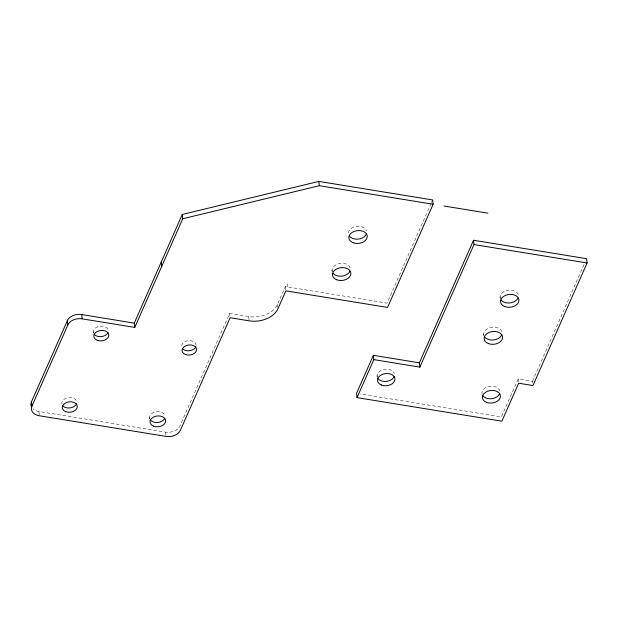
<?xml version="1.0" encoding="UTF-8"?>
<svg xmlns="http://www.w3.org/2000/svg" width="618" height="618" viewBox="0 0 618 618"><rect width="100%" height="100%" fill="white"/><g stroke="black" fill="none" stroke-linecap="round" stroke-linejoin="round"><path stroke-width="0.46" stroke-dasharray="3.09 2.32" d="M431.086 203.476L387.053 303.144L285.361 286.574L277.482 304.427A23.044 15.975 -6.4 0 1 248.66 316.547L229.626 313.434L179.892 426.049A11.518 7.988 -6.4 0 1 165.485 432.098L38.911 411.48A11.518 7.988 -6.4 0 1 32.963 408.776M431.472 202.596L432.639 199.954M532.646 382.967L532.453 381.252L518.185 378.927L501.391 416.918L360.364 393.952M532.453 381.252L584.674 263.098M287.3 283.701L287.648 286.791M285.361 286.574L285.84 290.862M518.185 378.927L518.564 382.357M500.039 296.802L500.232 298.525M483.67 333.836L483.863 335.559M377.026 375.574L377.219 377.289M331.982 270.012L332.175 271.727M277.482 304.427L277.868 307.857M248.66 316.547L249.139 320.827M229.626 313.434L230.105 317.722M165.477 432.106L165.964 436.393M149.556 417.281L149.741 418.996M93.303 331.572L93.496 333.287M38.911 411.48L39.39 415.767M482.102 394.346A9.069 6.288 -6.4 0 1 488.985 386.428A9.069 6.288 -6.4 0 1 499.761 390.599M483.879 335.497A9.255 6.412 -6.4 0 1 492.09 327.231A9.255 6.412 -6.4 0 1 502.102 333.341M500.248 298.463A9.255 6.412 -6.4 0 1 507.262 290.39A9.255 6.412 -6.4 0 1 518.255 294.647M377.227 377.15A8.76 6.072 -6.4 0 1 383.871 369.502A8.76 6.072 -6.4 0 1 394.284 373.535M348.343 232.947A9.255 6.419 -6.4 0 1 356.756 226.335A9.255 6.419 -6.4 0 1 366.559 230.792M332.19 271.673A9.255 6.419 -6.4 0 1 339.205 263.592A9.255 6.419 -6.4 0 1 350.197 267.857M149.726 418.687A7.81 5.415 -6.4 0 1 155.651 411.866A7.81 5.415 -6.4 0 1 164.936 415.458M61.954 404.28A7.547 5.23 -6.4 0 1 68.652 397.536A7.547 5.23 -6.4 0 1 76.81 402.527M181.592 345.902A7.285 5.052 -6.4 0 1 189.17 340.626A7.285 5.052 -6.4 0 1 196.107 345.516M93.472 332.932A7.547 5.23 -6.4 0 1 100.162 326.18A7.547 5.23 -6.4 0 1 108.328 331.171"/><path stroke-width="0.93" d="M31.155 406.018A11.518 7.988 -6.4 0 1 31.425 401.855L67.849 319.606A11.518 7.988 -6.4 0 1 81.715 314.554L134.268 323.121L134.755 327.409L82.194 318.842A11.518 7.988 -6.4 0 0 68.328 323.894L31.904 406.142A11.518 7.988 -6.4 0 0 39.39 415.767L165.964 436.393A11.518 7.988 -6.4 0 0 180.371 430.337L230.105 317.722L249.139 320.827A23.044 15.975 -6.4 0 0 277.961 308.706L285.84 290.862L387.54 307.44L433.125 204.249L432.639 199.954L318.849 181.414L182.256 214.469L134.268 323.121M134.755 327.409L182.743 218.764L182.256 214.469M373.349 355.327L356.555 393.326L357.034 397.621L501.87 421.206L518.664 383.214L532.932 385.547L587.1 262.982L586.621 258.687L473.519 240.263L419.352 362.82L419.831 367.123L373.828 359.622L373.349 355.327L419.352 362.82M357.034 397.621L373.828 359.622M419.831 367.123L473.998 244.566L473.519 240.263M182.743 218.764L319.328 185.709L433.125 204.249M444.072 206.026L487.865 213.164M473.998 244.566L587.1 262.982M318.849 181.414L319.328 185.709M161.267 261.986L161.754 266.281M81.715 314.554L82.194 318.842M67.3 320.618L67.787 324.906M31.425 401.855L31.904 406.142M501.677 335.026A9.255 6.412 -6.4 0 1 493.682 339.954A9.255 6.412 -6.4 0 1 484.705 337.034M394.083 376.702A8.76 6.072 -6.4 0 1 386.505 381.368A8.76 6.072 -6.4 0 1 378 378.602M518.046 297.992A9.255 6.412 -6.4 0 1 510.043 302.92A9.255 6.412 -6.4 0 1 501.067 300M499.553 393.875A9.069 6.288 -6.4 0 1 491.712 398.71A9.069 6.288 -6.4 0 1 482.905 395.844M349.989 271.194A9.255 6.419 -6.4 0 1 341.986 276.13A9.255 6.419 -6.4 0 1 333.009 273.202M366.35 234.137A9.255 6.419 -6.4 0 1 358.347 239.073A9.255 6.419 -6.4 0 1 349.371 236.146M164.751 418.286A7.81 5.415 -6.4 0 1 157.999 422.449A7.81 5.415 -6.4 0 1 150.421 419.977M76.47 403.894A7.547 5.23 -6.4 0 1 69.95 407.919A7.547 5.23 -6.4 0 1 62.627 405.532M195.775 346.837A7.285 5.052 -6.4 0 1 189.471 350.723A7.285 5.052 -6.4 0 1 182.403 348.421M107.988 332.538A7.547 5.23 -6.4 0 1 101.46 336.563A7.547 5.23 -6.4 0 1 94.137 334.176M486.544 402.364A9.069 6.288 -6.4 0 0 500.449 396.524A9.069 6.288 -6.4 0 0 487.247 391.403A9.069 6.288 -6.4 0 0 486.544 402.364M488.405 343.6A9.255 6.412 -6.4 0 0 502.581 337.637A9.255 6.412 -6.4 0 0 489.116 332.422A9.255 6.412 -6.4 0 0 488.405 343.6M504.767 306.559A9.255 6.412 -6.4 0 0 518.942 300.603A9.255 6.412 -6.4 0 0 505.478 295.389A9.255 6.412 -6.4 0 0 504.767 306.559M381.53 385.045A8.76 6.072 -6.4 0 0 394.956 379.398A8.76 6.072 -6.4 0 0 382.21 374.462A8.76 6.072 -6.4 0 0 381.53 385.045M336.71 279.776A9.255 6.419 -6.4 0 0 350.893 273.813A9.255 6.419 -6.4 0 0 337.428 268.591A9.255 6.419 -6.4 0 0 336.71 279.776M353.079 242.727A9.255 6.419 -6.4 0 0 367.254 236.764A9.255 6.419 -6.4 0 0 353.79 231.549A9.255 6.419 -6.4 0 0 353.079 242.727M97.25 340.317A7.547 5.23 -6.4 0 0 108.807 335.458A7.547 5.23 -6.4 0 0 97.829 331.202A7.547 5.23 -6.4 0 0 97.25 340.317M185.415 354.5A7.285 5.052 -6.4 0 0 196.586 349.803A7.285 5.052 -6.4 0 0 185.979 345.694A7.285 5.052 -6.4 0 0 185.415 354.5M65.732 411.681A7.547 5.23 -6.4 0 0 77.289 406.822A7.547 5.23 -6.4 0 0 66.311 402.565A7.547 5.23 -6.4 0 0 65.732 411.681M153.619 426.181A7.81 5.415 -6.4 0 0 165.593 421.152A7.81 5.415 -6.4 0 0 154.222 416.748A7.81 5.415 -6.4 0 0 153.619 426.181"/></g></svg>
